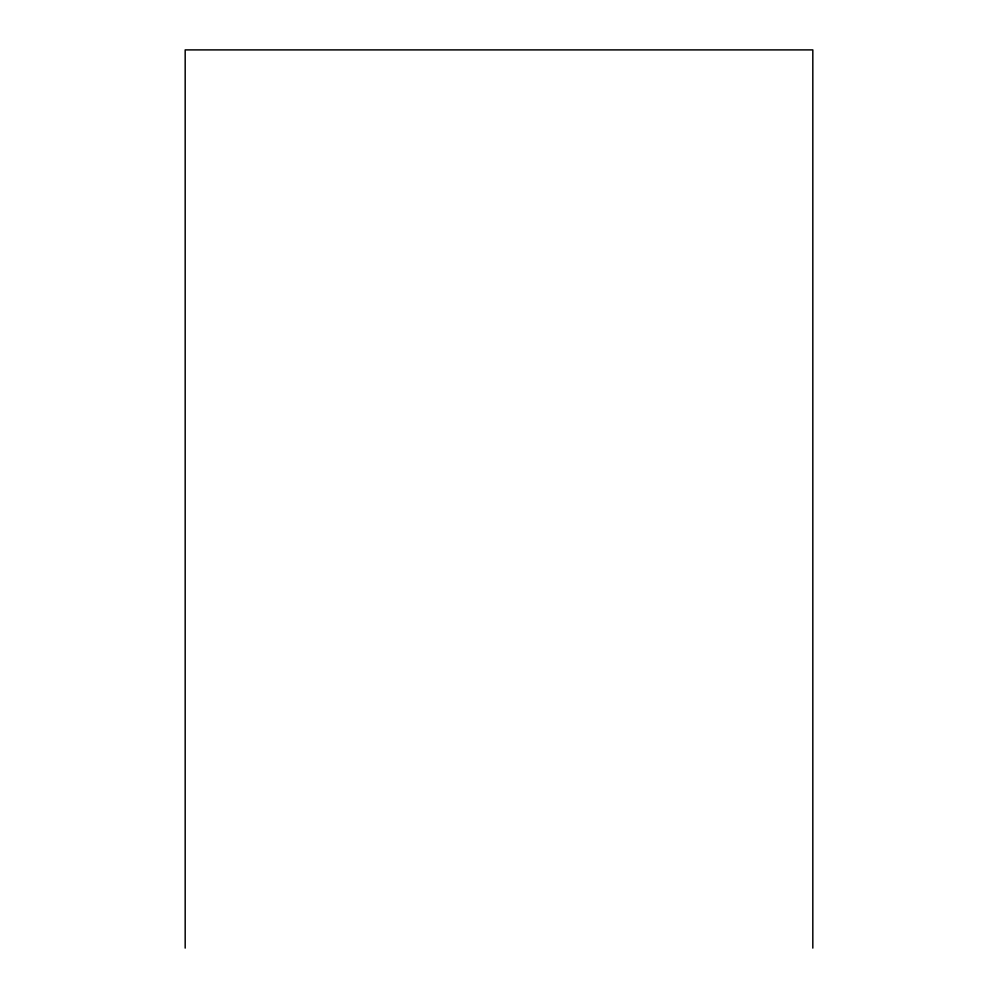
<?xml version="1.0" encoding="UTF-8"?>
<svg xmlns="http://www.w3.org/2000/svg" width="998" height="998" viewBox="0 0 998 998"><rect width="100%" height="100%" fill="white"/><g stroke="black" fill="none" stroke-linecap="round" stroke-linejoin="round"><path stroke-width="1.5" d="M812.821 948.1L812.821 49.9L185.179 49.9L185.179 948.1"/></g></svg>
